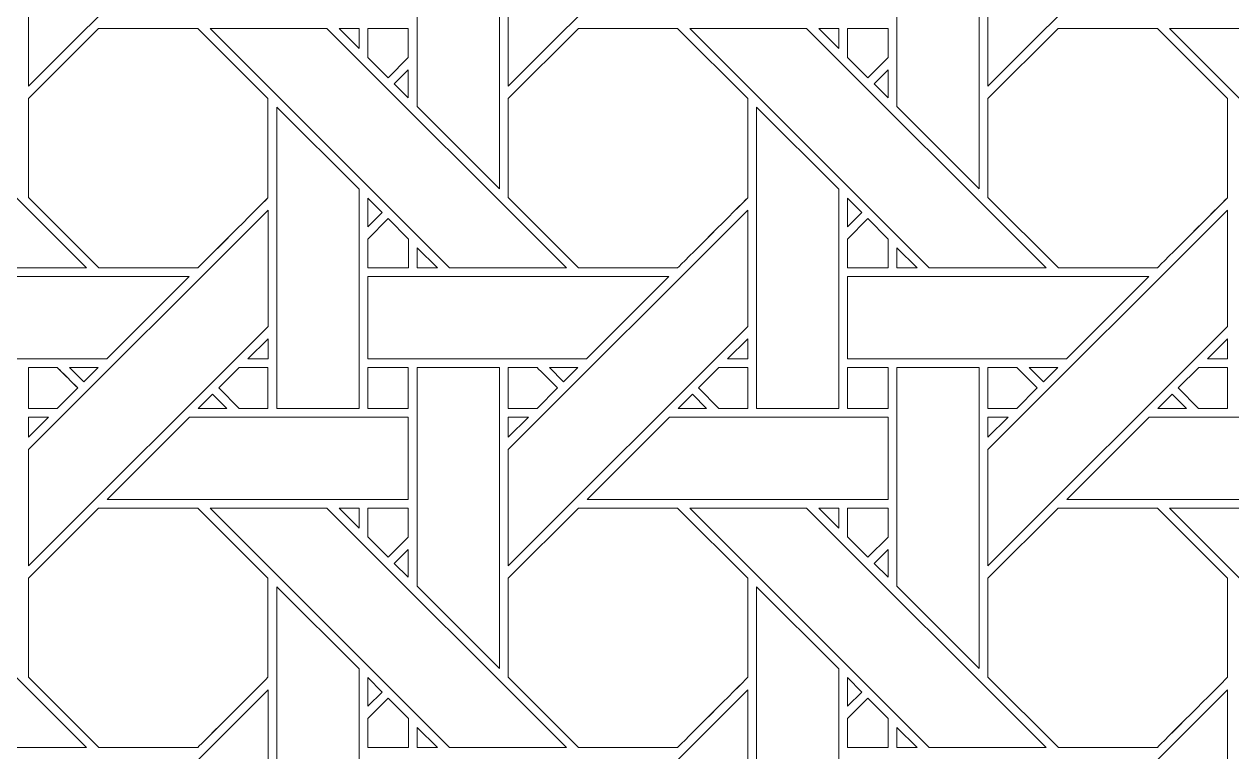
# Model space of a CAD drawing. Header units: inches. Extents: x 8.88 to 15.88, y 5.59 to 12.59.
# Drawn here: x 10.24 to 12.628, y 8.849 to 10.289 of the extents above; entities that cross this region are included whole.
import ezdxf

# ---------------------------------------------------------------- set-up
doc = ezdxf.new("R2010")
doc.units = ezdxf.units.IN
doc.header["$MEASUREMENT"] = 0
doc.layers.add('Design', color=7, linetype='Continuous', lineweight=0)

msp = doc.modelspace()

# ---------------------------------------------------------------- linework, layer by layer
at = {"layer": 'Design'}
for points, knots in [([(12.3829, 12.5948), (10.4499, 12.5948), (8.8829, 11.0278), (8.8829, 9.0948), (8.8829, 7.1618), (10.4499, 5.5948), (12.3829, 5.5948), (14.3159, 5.5948), (15.8829, 7.1618), (15.8829, 9.0948), (15.8829, 11.0278), (14.3159, 12.5948), (12.3829, 12.5948)], [0, 0, 0, 0, 1, 1, 1, 2, 2, 2, 3, 3, 3, 4, 4, 4, 4]), ([(12.3829, 12.0427), (10.7547, 12.0427), (9.4349, 10.7229), (9.4349, 9.0948), (9.4349, 7.4666), (10.7547, 6.1468), (12.3829, 6.1468), (14.011, 6.1468), (15.3308, 7.4666), (15.3308, 9.0948), (15.3308, 10.7229), (14.011, 12.0427), (12.3829, 12.0427)], [0, 0, 0, 0, 1, 1, 1, 2, 2, 2, 3, 3, 3, 4, 4, 4, 4]), ([(10.7223, 10.6398), (10.7223, 10.6398), (10.2486, 10.1662), (10.2486, 10.1662), (10.2486, 10.1662), (10.2486, 10.3963), (10.2486, 10.3963), (10.2486, 10.3963), (10.7223, 10.8699), (10.7223, 10.8699), (10.7223, 10.8699), (10.7223, 10.6398), (10.7223, 10.6398)], [0, 0, 0, 0, 1, 1, 1, 2, 2, 2, 3, 3, 3, 4, 4, 4, 4]), ([(11.671, 10.6398), (11.671, 10.6398), (11.1973, 10.1662), (11.1973, 10.1662), (11.1973, 10.1662), (11.1973, 10.3963), (11.1973, 10.3963), (11.1973, 10.3963), (11.671, 10.8699), (11.671, 10.8699), (11.671, 10.8699), (11.671, 10.6398), (11.671, 10.6398)], [0, 0, 0, 0, 1, 1, 1, 2, 2, 2, 3, 3, 3, 4, 4, 4, 4]), ([(12.6197, 10.6398), (12.6197, 10.6398), (12.146, 10.1662), (12.146, 10.1662), (12.146, 10.1662), (12.146, 10.3963), (12.146, 10.3963), (12.146, 10.3963), (12.6197, 10.8699), (12.6197, 10.8699), (12.6197, 10.8699), (12.6197, 10.6398), (12.6197, 10.6398)], [0, 0, 0, 0, 1, 1, 1, 2, 2, 2, 3, 3, 3, 4, 4, 4, 4]), ([(11.1802, 10.5584), (11.1802, 10.5584), (11.1802, 9.9633), (11.1802, 9.9633), (11.1802, 9.9633), (11.0173, 10.1262), (11.0173, 10.1262), (11.0173, 10.1262), (11.0173, 10.5584), (11.0173, 10.5584), (11.0173, 10.5584), (11.1802, 10.5584), (11.1802, 10.5584)], [0, 0, 0, 0, 1, 1, 1, 2, 2, 2, 3, 3, 3, 4, 4, 4, 4]), ([(11.966, 10.1262), (11.966, 10.1262), (11.966, 10.5584), (11.966, 10.5584), (11.966, 10.5584), (12.1289, 10.5584), (12.1289, 10.5584), (12.1289, 10.5584), (12.1289, 9.9633), (12.1289, 9.9633), (12.1289, 9.9633), (11.966, 10.1262), (11.966, 10.1262)], [0, 0, 0, 0, 1, 1, 1, 2, 2, 2, 3, 3, 3, 4, 4, 4, 4]), ([(10.3636, 9.8069), (10.3636, 9.8069), (10.1326, 9.8069), (10.1326, 9.8069), (10.1326, 9.8069), (9.6917, 10.2479), (9.6917, 10.2479), (9.6963, 10.2588), (9.7011, 10.2697), (9.7059, 10.2805), (9.7059, 10.2805), (9.89, 10.2805), (9.89, 10.2805), (9.89, 10.2805), (10.3636, 9.8069), (10.3636, 9.8069)], [0, 0, 0, 0, 1, 1, 1, 2, 2, 2, 3, 3, 3, 4, 4, 4, 5, 5, 5, 5]), ([(10.3873, 10.2805), (10.3873, 10.2805), (10.5835, 10.2805), (10.5835, 10.2805), (10.5835, 10.2805), (10.7222, 10.1418), (10.7222, 10.1418), (10.7222, 10.1418), (10.7222, 9.9456), (10.7222, 9.9456), (10.7044, 9.9277), (10.5925, 9.8159), (10.5835, 9.8069), (10.5835, 9.8069), (10.3878, 9.8069), (10.3878, 9.8069), (10.3878, 9.8069), (10.2486, 9.9461), (10.2486, 9.9461), (10.2486, 9.9461), (10.2486, 10.1418), (10.2486, 10.1418), (10.2486, 10.1418), (10.3873, 10.2805), (10.3873, 10.2805)], [0, 0, 0, 0, 1, 1, 1, 2, 2, 2, 3, 3, 3, 4, 4, 4, 5, 5, 5, 6, 6, 6, 7, 7, 7, 8, 8, 8, 8]), ([(10.3873, 10.2805), (10.3873, 10.2805), (10.5835, 10.2805), (10.5835, 10.2805), (10.5835, 10.2805), (10.7222, 10.1418), (10.7222, 10.1418), (10.7222, 10.1418), (10.7222, 9.9456), (10.7222, 9.9456), (10.7043, 9.9276), (10.5924, 9.8158), (10.5835, 9.8069), (10.5835, 9.8069), (10.3878, 9.8069), (10.3878, 9.8069), (10.3878, 9.8069), (10.2486, 9.9461), (10.2486, 9.9461), (10.2486, 9.9461), (10.2486, 10.1418), (10.2486, 10.1418), (10.2486, 10.1418), (10.3873, 10.2805), (10.3873, 10.2805)], [0, 0, 0, 0, 1, 1, 1, 2, 2, 2, 3, 3, 3, 4, 4, 4, 5, 5, 5, 6, 6, 6, 7, 7, 7, 8, 8, 8, 8]), ([(10.8387, 10.2805), (10.8387, 10.2805), (11.3123, 9.8069), (11.3123, 9.8069), (11.3123, 9.8069), (11.0813, 9.8069), (11.0813, 9.8069), (11.0813, 9.8069), (10.6077, 10.2805), (10.6077, 10.2805), (10.6077, 10.2805), (10.8387, 10.2805), (10.8387, 10.2805)], [0, 0, 0, 0, 1, 1, 1, 2, 2, 2, 3, 3, 3, 4, 4, 4, 4]), ([(10.9022, 10.2805), (10.9022, 10.2805), (10.9022, 10.2407), (10.9022, 10.2407), (10.9022, 10.2407), (10.8628, 10.2805), (10.8628, 10.2805), (10.8628, 10.2805), (10.9022, 10.2805), (10.9022, 10.2805)], [0, 0, 0, 0, 1, 1, 1, 2, 2, 2, 3, 3, 3, 3]), ([(10.9997, 10.2805), (10.9997, 10.2805), (10.9997, 10.2229), (10.9997, 10.2229), (10.9997, 10.2229), (10.9598, 10.183), (10.9598, 10.183), (10.9598, 10.183), (10.9194, 10.2233), (10.9194, 10.2233), (10.9194, 10.2233), (10.9194, 10.2805), (10.9194, 10.2805), (10.9194, 10.2805), (10.9997, 10.2805), (10.9997, 10.2805)], [0, 0, 0, 0, 1, 1, 1, 2, 2, 2, 3, 3, 3, 4, 4, 4, 5, 5, 5, 5]), ([(10.9598, 10.183), (10.9598, 10.183), (10.9194, 10.2233), (10.9194, 10.2233), (10.9194, 10.2233), (10.9194, 10.2805), (10.9194, 10.2805), (10.9194, 10.2805), (10.9997, 10.2805), (10.9997, 10.2805), (10.9997, 10.2805), (10.9997, 10.2229), (10.9997, 10.2229), (10.9997, 10.2229), (10.9598, 10.183), (10.9598, 10.183)], [0, 0, 0, 0, 1, 1, 1, 2, 2, 2, 3, 3, 3, 4, 4, 4, 5, 5, 5, 5]), ([(11.5323, 9.8069), (11.5323, 9.8069), (11.3365, 9.8069), (11.3365, 9.8069), (11.3365, 9.8069), (11.1973, 9.9461), (11.1973, 9.9461), (11.1973, 9.9461), (11.1973, 10.1418), (11.1973, 10.1418), (11.1973, 10.1418), (11.336, 10.2805), (11.336, 10.2805), (11.336, 10.2805), (11.5322, 10.2805), (11.5322, 10.2805), (11.5322, 10.2805), (11.671, 10.1418), (11.671, 10.1418), (11.671, 10.1418), (11.671, 9.9456), (11.671, 9.9456), (11.6532, 9.9277), (11.5412, 9.8159), (11.5323, 9.8069)], [0, 0, 0, 0, 1, 1, 1, 2, 2, 2, 3, 3, 3, 4, 4, 4, 5, 5, 5, 6, 6, 6, 7, 7, 7, 8, 8, 8, 8]), ([(11.671, 10.1418), (11.671, 10.1418), (11.671, 9.9456), (11.671, 9.9456), (11.6531, 9.9276), (11.5412, 9.8159), (11.5323, 9.8069), (11.5323, 9.8069), (11.3365, 9.8069), (11.3365, 9.8069), (11.3365, 9.8069), (11.1973, 9.9461), (11.1973, 9.9461), (11.1973, 9.9461), (11.1973, 10.1418), (11.1973, 10.1418), (11.1973, 10.1418), (11.336, 10.2805), (11.336, 10.2805), (11.336, 10.2805), (11.5322, 10.2805), (11.5322, 10.2805), (11.5322, 10.2805), (11.671, 10.1418), (11.671, 10.1418)], [0, 0, 0, 0, 1, 1, 1, 2, 2, 2, 3, 3, 3, 4, 4, 4, 5, 5, 5, 6, 6, 6, 7, 7, 7, 8, 8, 8, 8]), ([(12.2611, 9.8069), (12.2611, 9.8069), (12.03, 9.8069), (12.03, 9.8069), (12.03, 9.8069), (11.5565, 10.2805), (11.5565, 10.2805), (11.5565, 10.2805), (11.7874, 10.2805), (11.7874, 10.2805), (11.7874, 10.2805), (12.2611, 9.8069), (12.2611, 9.8069)], [0, 0, 0, 0, 1, 1, 1, 2, 2, 2, 3, 3, 3, 4, 4, 4, 4]), ([(11.8115, 10.2805), (11.8115, 10.2805), (11.851, 10.2805), (11.851, 10.2805), (11.851, 10.2805), (11.851, 10.2407), (11.851, 10.2407), (11.851, 10.2407), (11.8115, 10.2805), (11.8115, 10.2805)], [0, 0, 0, 0, 1, 1, 1, 2, 2, 2, 3, 3, 3, 3]), ([(11.9484, 10.2805), (11.9484, 10.2805), (11.9484, 10.2229), (11.9484, 10.2229), (11.9484, 10.2229), (11.9085, 10.183), (11.9085, 10.183), (11.9085, 10.183), (11.8682, 10.2233), (11.8682, 10.2233), (11.8682, 10.2233), (11.8682, 10.2805), (11.8682, 10.2805), (11.8682, 10.2805), (11.9484, 10.2805), (11.9484, 10.2805)], [0, 0, 0, 0, 1, 1, 1, 2, 2, 2, 3, 3, 3, 4, 4, 4, 5, 5, 5, 5]), ([(11.9484, 10.2229), (11.9484, 10.2229), (11.9085, 10.183), (11.9085, 10.183), (11.9085, 10.183), (11.8682, 10.2233), (11.8682, 10.2233), (11.8682, 10.2233), (11.8682, 10.2805), (11.8682, 10.2805), (11.8682, 10.2805), (11.9484, 10.2805), (11.9484, 10.2805), (11.9484, 10.2805), (11.9484, 10.2229), (11.9484, 10.2229)], [0, 0, 0, 0, 1, 1, 1, 2, 2, 2, 3, 3, 3, 4, 4, 4, 5, 5, 5, 5]), ([(12.2847, 10.2805), (12.2847, 10.2805), (12.481, 10.2805), (12.481, 10.2805), (12.481, 10.2805), (12.6197, 10.1418), (12.6197, 10.1418), (12.6197, 10.1418), (12.6197, 9.9456), (12.6197, 9.9456), (12.6019, 9.9277), (12.49, 9.8159), (12.481, 9.8069), (12.481, 9.8069), (12.2853, 9.8069), (12.2853, 9.8069), (12.2853, 9.8069), (12.146, 9.9461), (12.146, 9.9461), (12.146, 9.9461), (12.146, 10.1418), (12.146, 10.1418), (12.146, 10.1418), (12.2847, 10.2805), (12.2847, 10.2805)], [0, 0, 0, 0, 1, 1, 1, 2, 2, 2, 3, 3, 3, 4, 4, 4, 5, 5, 5, 6, 6, 6, 7, 7, 7, 8, 8, 8, 8]), ([(12.6197, 10.1418), (12.6197, 10.1418), (12.6197, 9.9456), (12.6197, 9.9456), (12.6017, 9.9275), (12.4898, 9.8158), (12.481, 9.8069), (12.481, 9.8069), (12.2853, 9.8069), (12.2853, 9.8069), (12.2853, 9.8069), (12.146, 9.9461), (12.146, 9.9461), (12.146, 9.9461), (12.146, 10.1418), (12.146, 10.1418), (12.146, 10.1418), (12.2847, 10.2805), (12.2847, 10.2805), (12.2847, 10.2805), (12.481, 10.2805), (12.481, 10.2805), (12.481, 10.2805), (12.6197, 10.1418), (12.6197, 10.1418)], [0, 0, 0, 0, 1, 1, 1, 2, 2, 2, 3, 3, 3, 4, 4, 4, 5, 5, 5, 6, 6, 6, 7, 7, 7, 8, 8, 8, 8]), ([(13.2098, 9.8069), (13.2098, 9.8069), (12.9788, 9.8069), (12.9788, 9.8069), (12.9788, 9.8069), (12.5052, 10.2805), (12.5052, 10.2805), (12.5052, 10.2805), (12.7361, 10.2805), (12.7361, 10.2805), (12.7361, 10.2805), (13.2098, 9.8069), (13.2098, 9.8069)], [0, 0, 0, 0, 1, 1, 1, 2, 2, 2, 3, 3, 3, 4, 4, 4, 4]), ([(10.9997, 10.1987), (10.9997, 10.1987), (10.9997, 10.1435), (10.9997, 10.1435), (10.9997, 10.1435), (10.9719, 10.1709), (10.9719, 10.1709), (10.9719, 10.1709), (10.9997, 10.1987), (10.9997, 10.1987)], [0, 0, 0, 0, 1, 1, 1, 2, 2, 2, 3, 3, 3, 3]), ([(11.9484, 10.1987), (11.9484, 10.1987), (11.9484, 10.1435), (11.9484, 10.1435), (11.9484, 10.1435), (11.9207, 10.1709), (11.9207, 10.1709), (11.9207, 10.1709), (11.9484, 10.1987), (11.9484, 10.1987)], [0, 0, 0, 0, 1, 1, 1, 2, 2, 2, 3, 3, 3, 3]), ([(10.7394, 9.5289), (10.7394, 9.5289), (10.7394, 10.1247), (10.7394, 10.1247), (10.7394, 10.1247), (10.9022, 9.9626), (10.9022, 9.9626), (10.9022, 9.9626), (10.9022, 9.5289), (10.9022, 9.5289), (10.9022, 9.5289), (10.7394, 9.5289), (10.7394, 9.5289)], [0, 0, 0, 0, 1, 1, 1, 2, 2, 2, 3, 3, 3, 4, 4, 4, 4]), ([(11.6881, 9.5289), (11.6881, 9.5289), (11.6881, 10.1247), (11.6881, 10.1247), (11.6881, 10.1247), (11.8509, 9.9626), (11.8509, 9.9626), (11.8509, 9.9626), (11.8509, 9.5289), (11.8509, 9.5289), (11.8509, 9.5289), (11.6881, 9.5289), (11.6881, 9.5289)], [0, 0, 0, 0, 1, 1, 1, 2, 2, 2, 3, 3, 3, 4, 4, 4, 4]), ([(10.9195, 9.8883), (10.9195, 9.8883), (10.9195, 9.9451), (10.9195, 9.9451), (10.9195, 9.9451), (10.9477, 9.9165), (10.9477, 9.9165), (10.9477, 9.9165), (10.9195, 9.8883), (10.9195, 9.8883)], [0, 0, 0, 0, 1, 1, 1, 2, 2, 2, 3, 3, 3, 3]), ([(11.8682, 9.8883), (11.8682, 9.8883), (11.8682, 9.9451), (11.8682, 9.9451), (11.8682, 9.9451), (11.8964, 9.9165), (11.8964, 9.9165), (11.8964, 9.9165), (11.8682, 9.8883), (11.8682, 9.8883)], [0, 0, 0, 0, 1, 1, 1, 2, 2, 2, 3, 3, 3, 3]), ([(10.7223, 9.6911), (10.7223, 9.6911), (10.2486, 9.2175), (10.2486, 9.2175), (10.2486, 9.2175), (10.2486, 9.4476), (10.2486, 9.4476), (10.2486, 9.4476), (10.7223, 9.9212), (10.7223, 9.9212), (10.7223, 9.9212), (10.7223, 9.6911), (10.7223, 9.6911)], [0, 0, 0, 0, 1, 1, 1, 2, 2, 2, 3, 3, 3, 4, 4, 4, 4]), ([(11.671, 9.6911), (11.671, 9.6911), (11.1973, 9.2175), (11.1973, 9.2175), (11.1973, 9.2175), (11.1973, 9.4476), (11.1973, 9.4476), (11.1973, 9.4476), (11.671, 9.9211), (11.671, 9.9211), (11.671, 9.9211), (11.671, 9.6911), (11.671, 9.6911)], [0, 0, 0, 0, 1, 1, 1, 2, 2, 2, 3, 3, 3, 4, 4, 4, 4]), ([(12.6197, 9.6911), (12.6197, 9.6911), (12.146, 9.2175), (12.146, 9.2175), (12.146, 9.2175), (12.146, 9.4476), (12.146, 9.4476), (12.146, 9.4476), (12.6197, 9.9212), (12.6197, 9.9212), (12.6197, 9.9212), (12.6197, 9.6911), (12.6197, 9.6911)], [0, 0, 0, 0, 1, 1, 1, 2, 2, 2, 3, 3, 3, 4, 4, 4, 4]), ([(10.9194, 9.8067), (10.9194, 9.8067), (10.9194, 9.8639), (10.9194, 9.8639), (10.9194, 9.8639), (10.9598, 9.9043), (10.9598, 9.9043), (10.9598, 9.9043), (11.0001, 9.864), (11.0001, 9.864), (11.0001, 9.864), (11.0001, 9.8067), (11.0001, 9.8067), (11.0001, 9.8067), (10.9194, 9.8067), (10.9194, 9.8067)], [0, 0, 0, 0, 1, 1, 1, 2, 2, 2, 3, 3, 3, 4, 4, 4, 5, 5, 5, 5]), ([(10.9598, 9.9043), (10.9598, 9.9043), (11.0001, 9.864), (11.0001, 9.864), (11.0001, 9.864), (11.0001, 9.8067), (11.0001, 9.8067), (11.0001, 9.8067), (10.9194, 9.8067), (10.9194, 9.8067), (10.9194, 9.8067), (10.9194, 9.8639), (10.9194, 9.8639), (10.9194, 9.8639), (10.9598, 9.9043), (10.9598, 9.9043)], [0, 0, 0, 0, 1, 1, 1, 2, 2, 2, 3, 3, 3, 4, 4, 4, 5, 5, 5, 5]), ([(11.8682, 9.8067), (11.8682, 9.8067), (11.8682, 9.864), (11.8682, 9.864), (11.8682, 9.864), (11.9085, 9.9043), (11.9085, 9.9043), (11.9085, 9.9043), (11.9488, 9.864), (11.9488, 9.864), (11.9488, 9.864), (11.9488, 9.8067), (11.9488, 9.8067), (11.9488, 9.8067), (11.8682, 9.8067), (11.8682, 9.8067)], [0, 0, 0, 0, 1, 1, 1, 2, 2, 2, 3, 3, 3, 4, 4, 4, 5, 5, 5, 5]), ([(11.9085, 9.9043), (11.9085, 9.9043), (11.9488, 9.864), (11.9488, 9.864), (11.9488, 9.864), (11.9488, 9.8067), (11.9488, 9.8067), (11.9488, 9.8067), (11.8682, 9.8067), (11.8682, 9.8067), (11.8682, 9.8067), (11.8682, 9.864), (11.8682, 9.864), (11.8682, 9.864), (11.9085, 9.9043), (11.9085, 9.9043)], [0, 0, 0, 0, 1, 1, 1, 2, 2, 2, 3, 3, 3, 4, 4, 4, 5, 5, 5, 5]), ([(11.0174, 9.8069), (11.0174, 9.8069), (11.0174, 9.8467), (11.0174, 9.8467), (11.0174, 9.8467), (11.0571, 9.8069), (11.0571, 9.8069), (11.0571, 9.8069), (11.0174, 9.8069), (11.0174, 9.8069)], [0, 0, 0, 0, 1, 1, 1, 2, 2, 2, 3, 3, 3, 3]), ([(11.9661, 9.8069), (11.9661, 9.8069), (11.9661, 9.8467), (11.9661, 9.8467), (11.9661, 9.8467), (12.0058, 9.8069), (12.0058, 9.8069), (12.0058, 9.8069), (11.9661, 9.8069), (11.9661, 9.8069)], [0, 0, 0, 0, 1, 1, 1, 2, 2, 2, 3, 3, 3, 3]), ([(10.5664, 9.7896), (10.5664, 9.7896), (10.4037, 9.6269), (10.4037, 9.6269), (10.4037, 9.6269), (9.9707, 9.6269), (9.9707, 9.6269), (9.9707, 9.6269), (9.9707, 9.7896), (9.9707, 9.7896), (9.9707, 9.7896), (10.5664, 9.7896), (10.5664, 9.7896)], [0, 0, 0, 0, 1, 1, 1, 2, 2, 2, 3, 3, 3, 4, 4, 4, 4]), ([(11.5152, 9.7896), (11.5152, 9.7896), (11.3524, 9.6269), (11.3524, 9.6269), (11.3524, 9.6269), (10.9195, 9.6269), (10.9195, 9.6269), (10.9195, 9.6269), (10.9195, 9.7896), (10.9195, 9.7896), (10.9195, 9.7896), (11.5152, 9.7896), (11.5152, 9.7896)], [0, 0, 0, 0, 1, 1, 1, 2, 2, 2, 3, 3, 3, 4, 4, 4, 4]), ([(12.4639, 9.7896), (12.4639, 9.7896), (12.3012, 9.6269), (12.3012, 9.6269), (12.3012, 9.6269), (11.8682, 9.6269), (11.8682, 9.6269), (11.8682, 9.6269), (11.8682, 9.7896), (11.8682, 9.7896), (11.8682, 9.7896), (12.4639, 9.7896), (12.4639, 9.7896)], [0, 0, 0, 0, 1, 1, 1, 2, 2, 2, 3, 3, 3, 4, 4, 4, 4]), ([(10.6825, 9.627), (10.6825, 9.627), (10.7223, 9.6667), (10.7223, 9.6667), (10.7223, 9.6667), (10.7223, 9.627), (10.7223, 9.627), (10.7223, 9.627), (10.6825, 9.627), (10.6825, 9.627)], [0, 0, 0, 0, 1, 1, 1, 2, 2, 2, 3, 3, 3, 3]), ([(11.671, 9.627), (11.671, 9.627), (11.6312, 9.627), (11.6312, 9.627), (11.6312, 9.627), (11.671, 9.6667), (11.671, 9.6667), (11.671, 9.6667), (11.671, 9.627), (11.671, 9.627)], [0, 0, 0, 0, 1, 1, 1, 2, 2, 2, 3, 3, 3, 3]), ([(12.5799, 9.627), (12.5799, 9.627), (12.6197, 9.6667), (12.6197, 9.6667), (12.6197, 9.6667), (12.6197, 9.627), (12.6197, 9.627), (12.6197, 9.627), (12.5799, 9.627), (12.5799, 9.627)], [0, 0, 0, 0, 1, 1, 1, 2, 2, 2, 3, 3, 3, 3]), ([(10.3056, 9.6097), (10.3108, 9.6046), (10.3415, 9.5737), (10.346, 9.5693), (10.346, 9.5693), (10.3055, 9.5289), (10.3055, 9.5289), (10.3055, 9.5289), (10.2486, 9.5289), (10.2486, 9.5289), (10.2486, 9.5289), (10.2486, 9.6097), (10.2486, 9.6097), (10.2486, 9.6097), (10.3056, 9.6097), (10.3056, 9.6097)], [0, 0, 0, 0, 1, 1, 1, 2, 2, 2, 3, 3, 3, 4, 4, 4, 5, 5, 5, 5]), ([(10.3303, 9.585), (10.3303, 9.585), (10.346, 9.5693), (10.346, 9.5693), (10.346, 9.5693), (10.3055, 9.5289), (10.3055, 9.5289), (10.3055, 9.5289), (10.2486, 9.5289), (10.2486, 9.5289), (10.2486, 9.5289), (10.2486, 9.6097), (10.2486, 9.6097), (10.2486, 9.6097), (10.3056, 9.6097), (10.3056, 9.6097), (10.311, 9.6043), (10.321, 9.5943), (10.3303, 9.585)], [0, 0, 0, 0, 1, 1, 1, 2, 2, 2, 3, 3, 3, 4, 4, 4, 5, 5, 5, 6, 6, 6, 6]), ([(10.3582, 9.5815), (10.3582, 9.5815), (10.33, 9.6097), (10.33, 9.6097), (10.33, 9.6097), (10.3865, 9.6097), (10.3865, 9.6097), (10.3865, 9.6097), (10.3582, 9.5815), (10.3582, 9.5815)], [0, 0, 0, 0, 1, 1, 1, 2, 2, 2, 3, 3, 3, 3]), ([(10.6651, 9.5289), (10.6651, 9.5289), (10.6248, 9.5693), (10.6248, 9.5693), (10.6248, 9.5693), (10.6652, 9.6097), (10.6652, 9.6097), (10.6652, 9.6097), (10.7222, 9.6097), (10.7222, 9.6097), (10.7222, 9.6097), (10.7222, 9.5289), (10.7222, 9.5289), (10.7222, 9.5289), (10.6651, 9.5289), (10.6651, 9.5289)], [0, 0, 0, 0, 1, 1, 1, 2, 2, 2, 3, 3, 3, 4, 4, 4, 5, 5, 5, 5]), ([(10.7222, 9.6097), (10.7222, 9.6097), (10.7222, 9.5289), (10.7222, 9.5289), (10.7222, 9.5289), (10.6651, 9.5289), (10.6651, 9.5289), (10.6651, 9.5289), (10.6248, 9.5693), (10.6248, 9.5693), (10.6248, 9.5693), (10.6652, 9.6097), (10.6652, 9.6097), (10.6652, 9.6097), (10.7222, 9.6097), (10.7222, 9.6097)], [0, 0, 0, 0, 1, 1, 1, 2, 2, 2, 3, 3, 3, 4, 4, 4, 5, 5, 5, 5]), ([(10.9194, 9.5289), (10.9194, 9.5289), (10.9194, 9.6097), (10.9194, 9.6097), (10.9194, 9.6097), (10.9997, 9.6097), (10.9997, 9.6097), (10.9997, 9.6097), (10.9997, 9.5289), (10.9997, 9.5289), (10.9997, 9.5289), (10.9194, 9.5289), (10.9194, 9.5289)], [0, 0, 0, 0, 1, 1, 1, 2, 2, 2, 3, 3, 3, 4, 4, 4, 4]), ([(10.9997, 9.6097), (10.9997, 9.6097), (10.9997, 9.5289), (10.9997, 9.5289), (10.9997, 9.5289), (10.9194, 9.5289), (10.9194, 9.5289), (10.9194, 9.5289), (10.9194, 9.6097), (10.9194, 9.6097), (10.9194, 9.6097), (10.9997, 9.6097), (10.9997, 9.6097)], [0, 0, 0, 0, 1, 1, 1, 2, 2, 2, 3, 3, 3, 4, 4, 4, 4]), ([(11.1802, 9.6097), (11.1802, 9.6097), (11.1802, 9.0145), (11.1802, 9.0145), (11.1802, 9.0145), (11.0173, 9.1775), (11.0173, 9.1775), (11.0173, 9.1775), (11.0173, 9.6097), (11.0173, 9.6097), (11.0173, 9.6097), (11.1802, 9.6097), (11.1802, 9.6097)], [0, 0, 0, 0, 1, 1, 1, 2, 2, 2, 3, 3, 3, 4, 4, 4, 4]), ([(11.1973, 9.5289), (11.1973, 9.5289), (11.1973, 9.6097), (11.1973, 9.6097), (11.1973, 9.6097), (11.2544, 9.6097), (11.2544, 9.6097), (11.2595, 9.6046), (11.2903, 9.5737), (11.2947, 9.5693), (11.2947, 9.5693), (11.2543, 9.5289), (11.2543, 9.5289), (11.2543, 9.5289), (11.1973, 9.5289), (11.1973, 9.5289)], [0, 0, 0, 0, 1, 1, 1, 2, 2, 2, 3, 3, 3, 4, 4, 4, 5, 5, 5, 5]), ([(11.2947, 9.5693), (11.2947, 9.5693), (11.2543, 9.5289), (11.2543, 9.5289), (11.2543, 9.5289), (11.1973, 9.5289), (11.1973, 9.5289), (11.1973, 9.5289), (11.1973, 9.6097), (11.1973, 9.6097), (11.1973, 9.6097), (11.2544, 9.6097), (11.2544, 9.6097), (11.2596, 9.6044), (11.2904, 9.5736), (11.2947, 9.5693)], [0, 0, 0, 0, 1, 1, 1, 2, 2, 2, 3, 3, 3, 4, 4, 4, 5, 5, 5, 5]), ([(11.3069, 9.5815), (11.3069, 9.5815), (11.2787, 9.6097), (11.2787, 9.6097), (11.2787, 9.6097), (11.3352, 9.6097), (11.3352, 9.6097), (11.3352, 9.6097), (11.3069, 9.5815), (11.3069, 9.5815)], [0, 0, 0, 0, 1, 1, 1, 2, 2, 2, 3, 3, 3, 3]), ([(11.6139, 9.5289), (11.6139, 9.5289), (11.5735, 9.5693), (11.5735, 9.5693), (11.5735, 9.5693), (11.6139, 9.6097), (11.6139, 9.6097), (11.6139, 9.6097), (11.671, 9.6097), (11.671, 9.6097), (11.671, 9.6097), (11.671, 9.5289), (11.671, 9.5289), (11.671, 9.5289), (11.6139, 9.5289), (11.6139, 9.5289)], [0, 0, 0, 0, 1, 1, 1, 2, 2, 2, 3, 3, 3, 4, 4, 4, 5, 5, 5, 5]), ([(11.5735, 9.5693), (11.5735, 9.5693), (11.6139, 9.6097), (11.6139, 9.6097), (11.6139, 9.6097), (11.671, 9.6097), (11.671, 9.6097), (11.671, 9.6097), (11.671, 9.5289), (11.671, 9.5289), (11.671, 9.5289), (11.6139, 9.5289), (11.6139, 9.5289), (11.6139, 9.5289), (11.5735, 9.5693), (11.5735, 9.5693)], [0, 0, 0, 0, 1, 1, 1, 2, 2, 2, 3, 3, 3, 4, 4, 4, 5, 5, 5, 5]), ([(11.8682, 9.5289), (11.8682, 9.5289), (11.8682, 9.6097), (11.8682, 9.6097), (11.8682, 9.6097), (11.9484, 9.6097), (11.9484, 9.6097), (11.9484, 9.6097), (11.9484, 9.5289), (11.9484, 9.5289), (11.9484, 9.5289), (11.8682, 9.5289), (11.8682, 9.5289)], [0, 0, 0, 0, 1, 1, 1, 2, 2, 2, 3, 3, 3, 4, 4, 4, 4]), ([(11.9484, 9.6097), (11.9484, 9.6097), (11.9484, 9.5289), (11.9484, 9.5289), (11.9484, 9.5289), (11.8682, 9.5289), (11.8682, 9.5289), (11.8682, 9.5289), (11.8682, 9.6097), (11.8682, 9.6097), (11.8682, 9.6097), (11.9484, 9.6097), (11.9484, 9.6097)], [0, 0, 0, 0, 1, 1, 1, 2, 2, 2, 3, 3, 3, 4, 4, 4, 4]), ([(12.1289, 9.6097), (12.1289, 9.6097), (12.1289, 9.0145), (12.1289, 9.0145), (12.1289, 9.0145), (11.966, 9.1775), (11.966, 9.1775), (11.966, 9.1775), (11.966, 9.6097), (11.966, 9.6097), (11.966, 9.6097), (12.1289, 9.6097), (12.1289, 9.6097)], [0, 0, 0, 0, 1, 1, 1, 2, 2, 2, 3, 3, 3, 4, 4, 4, 4]), ([(12.2031, 9.6097), (12.2082, 9.6046), (12.239, 9.5737), (12.2434, 9.5693), (12.2434, 9.5693), (12.203, 9.5289), (12.203, 9.5289), (12.203, 9.5289), (12.146, 9.5289), (12.146, 9.5289), (12.146, 9.5289), (12.146, 9.6097), (12.146, 9.6097), (12.146, 9.6097), (12.2031, 9.6097), (12.2031, 9.6097)], [0, 0, 0, 0, 1, 1, 1, 2, 2, 2, 3, 3, 3, 4, 4, 4, 5, 5, 5, 5]), ([(12.2434, 9.5693), (12.2434, 9.5693), (12.203, 9.5289), (12.203, 9.5289), (12.203, 9.5289), (12.146, 9.5289), (12.146, 9.5289), (12.146, 9.5289), (12.146, 9.6097), (12.146, 9.6097), (12.146, 9.6097), (12.2031, 9.6097), (12.2031, 9.6097), (12.2083, 9.6045), (12.2391, 9.5736), (12.2434, 9.5693)], [0, 0, 0, 0, 1, 1, 1, 2, 2, 2, 3, 3, 3, 4, 4, 4, 5, 5, 5, 5]), ([(12.2275, 9.6097), (12.2275, 9.6097), (12.2839, 9.6097), (12.2839, 9.6097), (12.2839, 9.6097), (12.2557, 9.5815), (12.2557, 9.5815), (12.2557, 9.5815), (12.2275, 9.6097), (12.2275, 9.6097)], [0, 0, 0, 0, 1, 1, 1, 2, 2, 2, 3, 3, 3, 3]), ([(12.5626, 9.5289), (12.5626, 9.5289), (12.5222, 9.5693), (12.5222, 9.5693), (12.5222, 9.5693), (12.5627, 9.6097), (12.5627, 9.6097), (12.5627, 9.6097), (12.6197, 9.6097), (12.6197, 9.6097), (12.6197, 9.6097), (12.6197, 9.5289), (12.6197, 9.5289), (12.6197, 9.5289), (12.5626, 9.5289), (12.5626, 9.5289)], [0, 0, 0, 0, 1, 1, 1, 2, 2, 2, 3, 3, 3, 4, 4, 4, 5, 5, 5, 5]), ([(12.6197, 9.6097), (12.6197, 9.6097), (12.6197, 9.5289), (12.6197, 9.5289), (12.6197, 9.5289), (12.5626, 9.5289), (12.5626, 9.5289), (12.5626, 9.5289), (12.5222, 9.5693), (12.5222, 9.5693), (12.5222, 9.5693), (12.5627, 9.6097), (12.5627, 9.6097), (12.5627, 9.6097), (12.6197, 9.6097), (12.6197, 9.6097)], [0, 0, 0, 0, 1, 1, 1, 2, 2, 2, 3, 3, 3, 4, 4, 4, 5, 5, 5, 5]), ([(10.6409, 9.5289), (10.6409, 9.5289), (10.5844, 9.5289), (10.5844, 9.5289), (10.5844, 9.5289), (10.6127, 9.5571), (10.6127, 9.5571), (10.6127, 9.5571), (10.6409, 9.5289), (10.6409, 9.5289)], [0, 0, 0, 0, 1, 1, 1, 2, 2, 2, 3, 3, 3, 3]), ([(11.5897, 9.5289), (11.5897, 9.5289), (11.5331, 9.5289), (11.5331, 9.5289), (11.5331, 9.5289), (11.5614, 9.5571), (11.5614, 9.5571), (11.5614, 9.5571), (11.5897, 9.5289), (11.5897, 9.5289)], [0, 0, 0, 0, 1, 1, 1, 2, 2, 2, 3, 3, 3, 3]), ([(12.5384, 9.5289), (12.5384, 9.5289), (12.4819, 9.5289), (12.4819, 9.5289), (12.4819, 9.5289), (12.5101, 9.5571), (12.5101, 9.5571), (12.5101, 9.5571), (12.5384, 9.5289), (12.5384, 9.5289)], [0, 0, 0, 0, 1, 1, 1, 2, 2, 2, 3, 3, 3, 3]), ([(10.2486, 9.4719), (10.2486, 9.4719), (10.2486, 9.5117), (10.2486, 9.5117), (10.2486, 9.5117), (10.2884, 9.5117), (10.2884, 9.5117), (10.2884, 9.5117), (10.2486, 9.4719), (10.2486, 9.4719)], [0, 0, 0, 0, 1, 1, 1, 2, 2, 2, 3, 3, 3, 3]), ([(10.9997, 9.5117), (10.9997, 9.5117), (10.9997, 9.3489), (10.9997, 9.3489), (10.9997, 9.3489), (10.4044, 9.3489), (10.4044, 9.3489), (10.4044, 9.3489), (10.5673, 9.5117), (10.5673, 9.5117), (10.5673, 9.5117), (10.9997, 9.5117), (10.9997, 9.5117)], [0, 0, 0, 0, 1, 1, 1, 2, 2, 2, 3, 3, 3, 4, 4, 4, 4]), ([(11.1973, 9.4719), (11.1973, 9.4719), (11.1973, 9.5117), (11.1973, 9.5117), (11.1973, 9.5117), (11.2371, 9.5117), (11.2371, 9.5117), (11.2371, 9.5117), (11.1973, 9.4719), (11.1973, 9.4719)], [0, 0, 0, 0, 1, 1, 1, 2, 2, 2, 3, 3, 3, 3]), ([(11.9484, 9.5117), (11.9484, 9.5117), (11.9484, 9.3489), (11.9484, 9.3489), (11.9484, 9.3489), (11.3532, 9.3489), (11.3532, 9.3489), (11.3532, 9.3489), (11.516, 9.5117), (11.516, 9.5117), (11.516, 9.5117), (11.9484, 9.5117), (11.9484, 9.5117)], [0, 0, 0, 0, 1, 1, 1, 2, 2, 2, 3, 3, 3, 4, 4, 4, 4]), ([(12.1859, 9.5117), (12.1859, 9.5117), (12.146, 9.4719), (12.146, 9.4719), (12.146, 9.4719), (12.146, 9.5117), (12.146, 9.5117), (12.146, 9.5117), (12.1859, 9.5117), (12.1859, 9.5117)], [0, 0, 0, 0, 1, 1, 1, 2, 2, 2, 3, 3, 3, 3]), ([(12.8972, 9.5117), (12.8972, 9.5117), (12.8972, 9.3489), (12.8972, 9.3489), (12.8972, 9.3489), (12.3019, 9.3489), (12.3019, 9.3489), (12.3019, 9.3489), (12.4647, 9.5117), (12.4647, 9.5117), (12.4647, 9.5117), (12.8972, 9.5117), (12.8972, 9.5117)], [0, 0, 0, 0, 1, 1, 1, 2, 2, 2, 3, 3, 3, 4, 4, 4, 4]), ([(9.89, 9.3318), (9.89, 9.3318), (10.3636, 8.8582), (10.3636, 8.8582), (10.3636, 8.8582), (10.1326, 8.8582), (10.1326, 8.8582), (10.1326, 8.8582), (9.659, 9.3318), (9.659, 9.3318), (9.659, 9.3318), (9.89, 9.3318), (9.89, 9.3318)], [0, 0, 0, 0, 1, 1, 1, 2, 2, 2, 3, 3, 3, 4, 4, 4, 4]), ([(10.3873, 9.3318), (10.3873, 9.3318), (10.5835, 9.3318), (10.5835, 9.3318), (10.5835, 9.3318), (10.7222, 9.1931), (10.7222, 9.1931), (10.7222, 9.1931), (10.7222, 8.9969), (10.7222, 8.9969), (10.7044, 8.9789), (10.5925, 8.8672), (10.5835, 8.8582), (10.5835, 8.8582), (10.3878, 8.8582), (10.3878, 8.8582), (10.3878, 8.8582), (10.2486, 8.9974), (10.2486, 8.9974), (10.2486, 8.9974), (10.2486, 9.1931), (10.2486, 9.1931), (10.2486, 9.1931), (10.3873, 9.3318), (10.3873, 9.3318)], [0, 0, 0, 0, 1, 1, 1, 2, 2, 2, 3, 3, 3, 4, 4, 4, 5, 5, 5, 6, 6, 6, 7, 7, 7, 8, 8, 8, 8]), ([(10.3873, 9.3318), (10.3873, 9.3318), (10.5835, 9.3318), (10.5835, 9.3318), (10.5835, 9.3318), (10.7222, 9.1931), (10.7222, 9.1931), (10.7222, 9.1931), (10.7222, 8.9969), (10.7222, 8.9969), (10.7045, 8.979), (10.5926, 8.8673), (10.5835, 8.8582), (10.5835, 8.8582), (10.3878, 8.8582), (10.3878, 8.8582), (10.3878, 8.8582), (10.2486, 8.9974), (10.2486, 8.9974), (10.2486, 8.9974), (10.2486, 9.1931), (10.2486, 9.1931), (10.2486, 9.1931), (10.3873, 9.3318), (10.3873, 9.3318)], [0, 0, 0, 0, 1, 1, 1, 2, 2, 2, 3, 3, 3, 4, 4, 4, 5, 5, 5, 6, 6, 6, 7, 7, 7, 8, 8, 8, 8]), ([(10.6077, 9.3318), (10.6077, 9.3318), (10.8387, 9.3318), (10.8387, 9.3318), (10.8387, 9.3318), (11.3123, 8.8582), (11.3123, 8.8582), (11.3123, 8.8582), (11.0813, 8.8582), (11.0813, 8.8582), (11.0813, 8.8582), (10.6077, 9.3318), (10.6077, 9.3318)], [0, 0, 0, 0, 1, 1, 1, 2, 2, 2, 3, 3, 3, 4, 4, 4, 4]), ([(10.9022, 9.3318), (10.9022, 9.3318), (10.9022, 9.292), (10.9022, 9.292), (10.9022, 9.292), (10.8628, 9.3318), (10.8628, 9.3318), (10.8628, 9.3318), (10.9022, 9.3318), (10.9022, 9.3318)], [0, 0, 0, 0, 1, 1, 1, 2, 2, 2, 3, 3, 3, 3]), ([(10.9997, 9.3318), (10.9997, 9.3318), (10.9997, 9.2742), (10.9997, 9.2742), (10.9997, 9.2742), (10.9598, 9.2343), (10.9598, 9.2343), (10.9598, 9.2343), (10.9194, 9.2746), (10.9194, 9.2746), (10.9194, 9.2746), (10.9194, 9.3318), (10.9194, 9.3318), (10.9194, 9.3318), (10.9997, 9.3318), (10.9997, 9.3318)], [0, 0, 0, 0, 1, 1, 1, 2, 2, 2, 3, 3, 3, 4, 4, 4, 5, 5, 5, 5]), ([(10.9598, 9.2343), (10.9598, 9.2343), (10.9194, 9.2746), (10.9194, 9.2746), (10.9194, 9.2746), (10.9194, 9.3318), (10.9194, 9.3318), (10.9194, 9.3318), (10.9997, 9.3318), (10.9997, 9.3318), (10.9997, 9.3318), (10.9997, 9.2742), (10.9997, 9.2742), (10.9997, 9.2742), (10.9598, 9.2343), (10.9598, 9.2343)], [0, 0, 0, 0, 1, 1, 1, 2, 2, 2, 3, 3, 3, 4, 4, 4, 5, 5, 5, 5]), ([(11.5323, 8.8582), (11.5323, 8.8582), (11.3365, 8.8582), (11.3365, 8.8582), (11.3365, 8.8582), (11.1973, 8.9974), (11.1973, 8.9974), (11.1973, 8.9974), (11.1973, 9.1931), (11.1973, 9.1931), (11.1973, 9.1931), (11.336, 9.3318), (11.336, 9.3318), (11.336, 9.3318), (11.5322, 9.3318), (11.5322, 9.3318), (11.5322, 9.3318), (11.671, 9.1931), (11.671, 9.1931), (11.671, 9.1931), (11.671, 8.9969), (11.671, 8.9969), (11.6532, 8.9789), (11.5412, 8.8672), (11.5323, 8.8582)], [0, 0, 0, 0, 1, 1, 1, 2, 2, 2, 3, 3, 3, 4, 4, 4, 5, 5, 5, 6, 6, 6, 7, 7, 7, 8, 8, 8, 8]), ([(11.336, 9.3318), (11.336, 9.3318), (11.5322, 9.3318), (11.5322, 9.3318), (11.5322, 9.3318), (11.671, 9.1931), (11.671, 9.1931), (11.671, 9.1931), (11.671, 8.9969), (11.671, 8.9969), (11.6531, 8.9789), (11.5412, 8.8672), (11.5323, 8.8582), (11.5323, 8.8582), (11.3365, 8.8582), (11.3365, 8.8582), (11.3365, 8.8582), (11.1973, 8.9974), (11.1973, 8.9974), (11.1973, 8.9974), (11.1973, 9.1931), (11.1973, 9.1931), (11.1973, 9.1931), (11.336, 9.3318), (11.336, 9.3318)], [0, 0, 0, 0, 1, 1, 1, 2, 2, 2, 3, 3, 3, 4, 4, 4, 5, 5, 5, 6, 6, 6, 7, 7, 7, 8, 8, 8, 8]), ([(11.5565, 9.3318), (11.5565, 9.3318), (11.7874, 9.3318), (11.7874, 9.3318), (11.7874, 9.3318), (12.2611, 8.8582), (12.2611, 8.8582), (12.2611, 8.8582), (12.03, 8.8582), (12.03, 8.8582), (12.03, 8.8582), (11.5565, 9.3318), (11.5565, 9.3318)], [0, 0, 0, 0, 1, 1, 1, 2, 2, 2, 3, 3, 3, 4, 4, 4, 4]), ([(11.851, 9.3318), (11.851, 9.3318), (11.851, 9.292), (11.851, 9.292), (11.851, 9.292), (11.8115, 9.3318), (11.8115, 9.3318), (11.8115, 9.3318), (11.851, 9.3318), (11.851, 9.3318)], [0, 0, 0, 0, 1, 1, 1, 2, 2, 2, 3, 3, 3, 3]), ([(11.9484, 9.3318), (11.9484, 9.3318), (11.9484, 9.2742), (11.9484, 9.2742), (11.9484, 9.2742), (11.9085, 9.2343), (11.9085, 9.2343), (11.9085, 9.2343), (11.8682, 9.2746), (11.8682, 9.2746), (11.8682, 9.2746), (11.8682, 9.3318), (11.8682, 9.3318), (11.8682, 9.3318), (11.9484, 9.3318), (11.9484, 9.3318)], [0, 0, 0, 0, 1, 1, 1, 2, 2, 2, 3, 3, 3, 4, 4, 4, 5, 5, 5, 5]), ([(11.9085, 9.2343), (11.9085, 9.2343), (11.8682, 9.2746), (11.8682, 9.2746), (11.8682, 9.2746), (11.8682, 9.3318), (11.8682, 9.3318), (11.8682, 9.3318), (11.9484, 9.3318), (11.9484, 9.3318), (11.9484, 9.3318), (11.9484, 9.2742), (11.9484, 9.2742), (11.9484, 9.2742), (11.9085, 9.2343), (11.9085, 9.2343)], [0, 0, 0, 0, 1, 1, 1, 2, 2, 2, 3, 3, 3, 4, 4, 4, 5, 5, 5, 5]), ([(12.2847, 9.3318), (12.2847, 9.3318), (12.481, 9.3318), (12.481, 9.3318), (12.481, 9.3318), (12.6197, 9.1931), (12.6197, 9.1931), (12.6197, 9.1931), (12.6197, 8.9969), (12.6197, 8.9969), (12.6019, 8.9789), (12.49, 8.8672), (12.481, 8.8582), (12.481, 8.8582), (12.2853, 8.8582), (12.2853, 8.8582), (12.2853, 8.8582), (12.146, 8.9974), (12.146, 8.9974), (12.146, 8.9974), (12.146, 9.1931), (12.146, 9.1931), (12.146, 9.1931), (12.2847, 9.3318), (12.2847, 9.3318)], [0, 0, 0, 0, 1, 1, 1, 2, 2, 2, 3, 3, 3, 4, 4, 4, 5, 5, 5, 6, 6, 6, 7, 7, 7, 8, 8, 8, 8]), ([(12.6197, 9.1931), (12.6197, 9.1931), (12.6197, 8.9969), (12.6197, 8.9969), (12.6018, 8.9788), (12.4899, 8.8671), (12.481, 8.8582), (12.481, 8.8582), (12.2853, 8.8582), (12.2853, 8.8582), (12.2853, 8.8582), (12.146, 8.9974), (12.146, 8.9974), (12.146, 8.9974), (12.146, 9.1931), (12.146, 9.1931), (12.146, 9.1931), (12.2847, 9.3318), (12.2847, 9.3318), (12.2847, 9.3318), (12.481, 9.3318), (12.481, 9.3318), (12.481, 9.3318), (12.6197, 9.1931), (12.6197, 9.1931)], [0, 0, 0, 0, 1, 1, 1, 2, 2, 2, 3, 3, 3, 4, 4, 4, 5, 5, 5, 6, 6, 6, 7, 7, 7, 8, 8, 8, 8]), ([(13.2098, 8.8582), (13.2098, 8.8582), (12.9788, 8.8582), (12.9788, 8.8582), (12.9788, 8.8582), (12.5052, 9.3318), (12.5052, 9.3318), (12.5052, 9.3318), (12.7361, 9.3318), (12.7361, 9.3318), (12.7361, 9.3318), (13.2098, 8.8582), (13.2098, 8.8582)], [0, 0, 0, 0, 1, 1, 1, 2, 2, 2, 3, 3, 3, 4, 4, 4, 4]), ([(10.9997, 9.25), (10.9997, 9.25), (10.9997, 9.1948), (10.9997, 9.1948), (10.9997, 9.1948), (10.972, 9.2222), (10.972, 9.2222), (10.972, 9.2222), (10.9997, 9.25), (10.9997, 9.25)], [0, 0, 0, 0, 1, 1, 1, 2, 2, 2, 3, 3, 3, 3]), ([(11.9484, 9.25), (11.9484, 9.25), (11.9484, 9.1948), (11.9484, 9.1948), (11.9484, 9.1948), (11.9207, 9.2222), (11.9207, 9.2222), (11.9207, 9.2222), (11.9484, 9.25), (11.9484, 9.25)], [0, 0, 0, 0, 1, 1, 1, 2, 2, 2, 3, 3, 3, 3]), ([(10.9022, 9.0138), (10.9022, 9.0138), (10.9022, 8.5802), (10.9022, 8.5802), (10.9022, 8.5802), (10.7394, 8.5802), (10.7394, 8.5802), (10.7394, 8.5802), (10.7394, 9.176), (10.7394, 9.176), (10.7394, 9.176), (10.9022, 9.0138), (10.9022, 9.0138)], [0, 0, 0, 0, 1, 1, 1, 2, 2, 2, 3, 3, 3, 4, 4, 4, 4]), ([(11.8509, 9.0138), (11.8509, 9.0138), (11.8509, 8.5802), (11.8509, 8.5802), (11.8509, 8.5802), (11.6881, 8.5802), (11.6881, 8.5802), (11.6881, 8.5802), (11.6881, 9.176), (11.6881, 9.176), (11.6881, 9.176), (11.8509, 9.0138), (11.8509, 9.0138)], [0, 0, 0, 0, 1, 1, 1, 2, 2, 2, 3, 3, 3, 4, 4, 4, 4]), ([(10.9477, 8.9678), (10.9477, 8.9678), (10.9195, 8.9396), (10.9195, 8.9396), (10.9195, 8.9396), (10.9195, 8.9963), (10.9195, 8.9963), (10.9195, 8.9963), (10.9477, 8.9678), (10.9477, 8.9678)], [0, 0, 0, 0, 1, 1, 1, 2, 2, 2, 3, 3, 3, 3]), ([(11.8964, 8.9678), (11.8964, 8.9678), (11.8682, 8.9396), (11.8682, 8.9396), (11.8682, 8.9396), (11.8682, 8.9963), (11.8682, 8.9963), (11.8682, 8.9963), (11.8964, 8.9678), (11.8964, 8.9678)], [0, 0, 0, 0, 1, 1, 1, 2, 2, 2, 3, 3, 3, 3]), ([(10.2486, 8.4988), (10.2486, 8.4988), (10.7223, 8.9724), (10.7223, 8.9724), (10.7223, 8.9724), (10.7223, 8.7424), (10.7223, 8.7424), (10.7223, 8.7424), (10.2486, 8.2687), (10.2486, 8.2687), (10.2486, 8.2687), (10.2486, 8.4988), (10.2486, 8.4988)], [0, 0, 0, 0, 1, 1, 1, 2, 2, 2, 3, 3, 3, 4, 4, 4, 4]), ([(11.1973, 8.4988), (11.1973, 8.4988), (11.671, 8.9724), (11.671, 8.9724), (11.671, 8.9724), (11.671, 8.7424), (11.671, 8.7424), (11.671, 8.7424), (11.1973, 8.2687), (11.1973, 8.2687), (11.1973, 8.2687), (11.1973, 8.4988), (11.1973, 8.4988)], [0, 0, 0, 0, 1, 1, 1, 2, 2, 2, 3, 3, 3, 4, 4, 4, 4]), ([(12.146, 8.4988), (12.146, 8.4988), (12.6197, 8.9724), (12.6197, 8.9724), (12.6197, 8.9724), (12.6197, 8.7424), (12.6197, 8.7424), (12.6197, 8.7424), (12.146, 8.2687), (12.146, 8.2687), (12.146, 8.2687), (12.146, 8.4988), (12.146, 8.4988)], [0, 0, 0, 0, 1, 1, 1, 2, 2, 2, 3, 3, 3, 4, 4, 4, 4]), ([(10.9194, 8.8579), (10.9194, 8.8579), (10.9194, 8.9152), (10.9194, 8.9152), (10.9194, 8.9152), (10.9598, 8.9555), (10.9598, 8.9555), (10.9598, 8.9555), (11.0001, 8.9152), (11.0001, 8.9152), (11.0001, 8.9152), (11.0001, 8.8579), (11.0001, 8.8579), (11.0001, 8.8579), (10.9194, 8.8579), (10.9194, 8.8579)], [0, 0, 0, 0, 1, 1, 1, 2, 2, 2, 3, 3, 3, 4, 4, 4, 5, 5, 5, 5]), ([(10.9194, 8.9152), (10.9194, 8.9152), (10.9598, 8.9555), (10.9598, 8.9555), (10.9598, 8.9555), (11.0001, 8.9152), (11.0001, 8.9152), (11.0001, 8.9152), (11.0001, 8.8579), (11.0001, 8.8579), (11.0001, 8.8579), (10.9194, 8.8579), (10.9194, 8.8579), (10.9194, 8.8579), (10.9194, 8.9152), (10.9194, 8.9152)], [0, 0, 0, 0, 1, 1, 1, 2, 2, 2, 3, 3, 3, 4, 4, 4, 5, 5, 5, 5]), ([(11.8682, 8.8579), (11.8682, 8.8579), (11.8682, 8.9152), (11.8682, 8.9152), (11.8682, 8.9152), (11.9085, 8.9555), (11.9085, 8.9555), (11.9085, 8.9555), (11.9488, 8.9152), (11.9488, 8.9152), (11.9488, 8.9152), (11.9488, 8.8579), (11.9488, 8.8579), (11.9488, 8.8579), (11.8682, 8.8579), (11.8682, 8.8579)], [0, 0, 0, 0, 1, 1, 1, 2, 2, 2, 3, 3, 3, 4, 4, 4, 5, 5, 5, 5]), ([(11.8682, 8.9152), (11.8682, 8.9152), (11.9085, 8.9555), (11.9085, 8.9555), (11.9085, 8.9555), (11.9488, 8.9152), (11.9488, 8.9152), (11.9488, 8.9152), (11.9488, 8.8579), (11.9488, 8.8579), (11.9488, 8.8579), (11.8682, 8.8579), (11.8682, 8.8579), (11.8682, 8.8579), (11.8682, 8.9152), (11.8682, 8.9152)], [0, 0, 0, 0, 1, 1, 1, 2, 2, 2, 3, 3, 3, 4, 4, 4, 5, 5, 5, 5]), ([(11.0571, 8.8581), (11.0571, 8.8581), (11.0174, 8.8581), (11.0174, 8.8581), (11.0174, 8.8581), (11.0174, 8.8979), (11.0174, 8.8979), (11.0174, 8.8979), (11.0571, 8.8581), (11.0571, 8.8581)], [0, 0, 0, 0, 1, 1, 1, 2, 2, 2, 3, 3, 3, 3]), ([(12.0058, 8.8581), (12.0058, 8.8581), (11.9661, 8.8581), (11.9661, 8.8581), (11.9661, 8.8581), (11.9661, 8.8979), (11.9661, 8.8979), (11.9661, 8.8979), (12.0058, 8.8581), (12.0058, 8.8581)], [0, 0, 0, 0, 1, 1, 1, 2, 2, 2, 3, 3, 3, 3])]:
    msp.add_open_spline(points, degree=3, knots=knots, dxfattribs=at)

doc.saveas('drawing.dxf')
